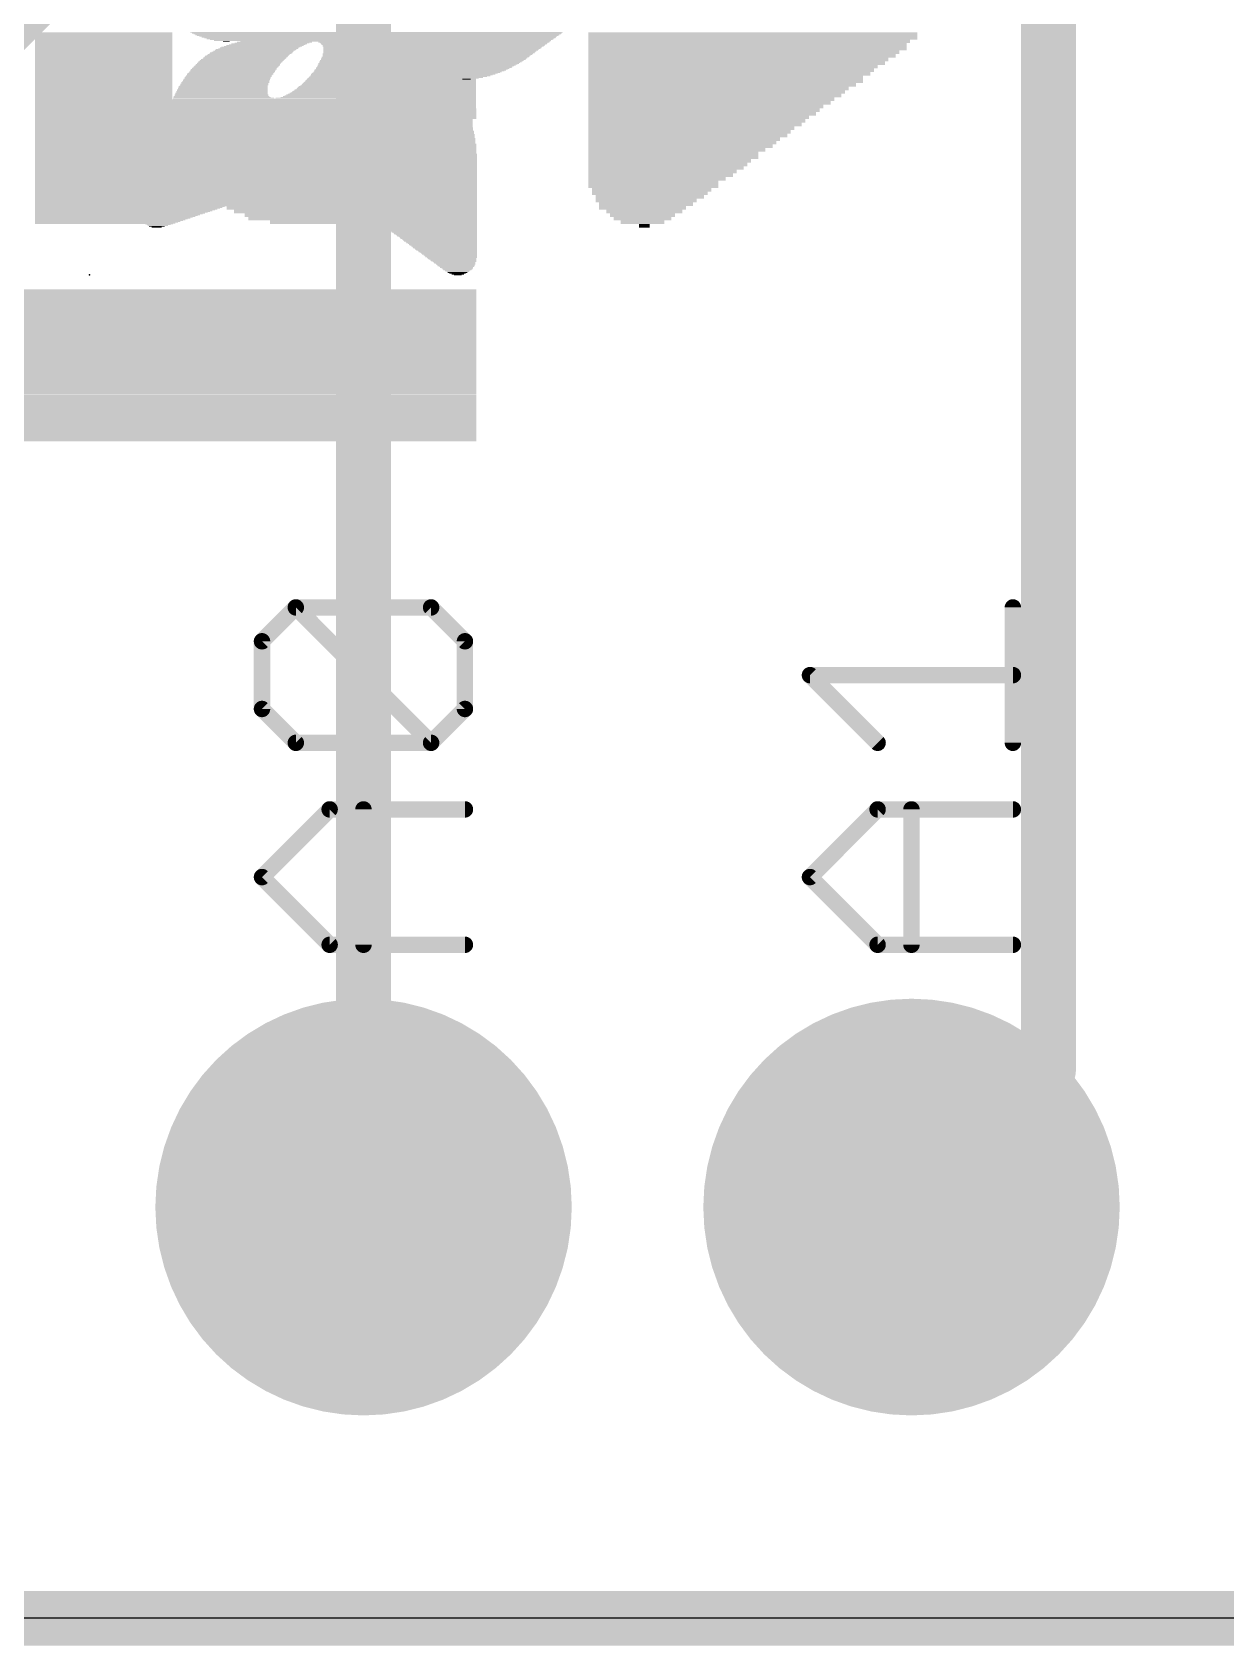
# Model space of a CAD drawing. Extents: x -0.1 to 28.1, y -0.3 to 17.1.
# Drawn here: x 16.24 to 21.78, y -0.25 to 7.22 of the extents above; entities that cross this region are included whole.
import ezdxf

# ---------------------------------------------------------------- set-up
doc = ezdxf.new("R2010")
doc.units = 0
for name, color, linetype in [('1', 12, 'CONTINUOUS'), ('16', 132, 'CONTINUOUS'), ('17', 110, 'CONTINUOUS'), ('20', 53, 'CONTINUOUS'), ('21', 40, 'CONTINUOUS'), ('22', 4, 'CONTINUOUS'), ('23', 53, 'CONTINUOUS'), ('29', 253, 'CONTINUOUS'), ('51', 253, 'CONTINUOUS')]:
    doc.layers.add(name, color=color, linetype=linetype)

# ---------------------------------------------------------------- blocks, each defined once
blk = doc.blocks.new('RECT')
blk.add_solid([(-0.5, -0.5), (0.5, -0.5), (-0.5, 0.5), (0.5, 0.5)])
blk = doc.blocks.new('ROUNDP')
at = {"const_width": 0.5}
blk.add_lwpolyline([(0, -0.25, 1), (0, 0.25, 1), (0, -0.25)], format="xyb", dxfattribs=at)

msp = doc.modelspace()

# ---------------------------------------------------------------- linework, layer by layer
at = {"layer": '1', "const_width": 0.254}
for points in [[(17.78, 1.778), (17.78, 8.128)], [(20.955, 8.128), (20.955, 2.413)], [(20.955, 2.413), (20.32, 1.778)]]:
    msp.add_lwpolyline(points, dxfattribs=at)
at = {"layer": '1', "const_width": 0.127}
for points in [[(20.8915, 2.413, 1), (21.0185, 2.413)], [(20.9999, 2.3681, 1), (20.9101, 2.4579)], [(20.2751, 1.8229, 1), (20.3649, 1.7331)], [(17.7165, 1.778, 1), (17.8435, 1.778)]]:
    msp.add_lwpolyline(points, format="xyb", dxfattribs=at)
at = {"layer": '16', "const_width": 0.254}
for points in [[(14.224, 5.334), (18.796, 9.906)], [(27.94, -0.127), (0, -0.127)]]:
    msp.add_lwpolyline(points, dxfattribs=at)
at = {"layer": '20'}
msp.add_line((25.4, -0.127), (2.54, -0.127), dxfattribs=at)
at = {"layer": '21', "const_width": 0.0762}
for points in [[(17.3093, 4.3989), (17.4661, 4.5556)], [(17.4661, 4.5556), (18.0931, 4.5556)], [(18.0931, 3.9286), (17.4661, 4.5556)], [(18.0931, 4.5556), (18.2499, 4.3989)], [(20.7899, 3.9286), (20.7899, 4.5556)], [(17.3093, 4.0853), (17.3093, 4.3989)], [(18.2499, 4.3989), (18.2499, 4.0853)], [(20.1628, 3.9286), (19.8493, 4.2421)], [(19.8493, 4.2421), (20.7899, 4.2421)], [(17.4661, 3.9286), (17.3093, 4.0853)], [(18.2499, 4.0853), (18.0931, 3.9286)], [(18.0931, 3.9286), (17.4661, 3.9286)], [(17.3093, 3.3066), (17.6228, 3.6201)], [(17.6228, 3.6201), (18.2499, 3.6201)], [(17.7796, 2.9931), (17.7796, 3.6201)], [(19.8493, 3.3066), (20.1628, 3.6201)], [(20.1628, 3.6201), (20.7899, 3.6201)], [(20.3196, 2.9931), (20.3196, 3.6201)], [(17.6228, 2.9931), (17.3093, 3.3066)], [(20.1628, 2.9931), (19.8493, 3.3066)], [(18.2499, 2.9931), (17.6228, 2.9931)], [(20.7899, 2.9931), (20.1628, 2.9931)]]:
    msp.add_lwpolyline(points, dxfattribs=at)
at = {"layer": '21', "const_width": 0.0381}
for points in [[(17.4661, 4.5747, 1), (17.4661, 4.5366)], [(17.4795, 4.5691, 1), (17.4526, 4.5422)], [(17.4795, 4.5422, 1), (17.4526, 4.5691)], [(18.1066, 4.5691, 1), (18.0797, 4.5422)], [(18.0931, 4.5366, 1), (18.0931, 4.5747)], [(20.8089, 4.5556, 1), (20.7708, 4.5556)], [(17.3283, 4.3989, 1), (17.2902, 4.3989)], [(17.2958, 4.4124, 1), (17.3228, 4.3854)], [(18.269, 4.3989, 1), (18.2309, 4.3989)], [(18.2364, 4.3854, 1), (18.2634, 4.4124)], [(19.8628, 4.2556, 1), (19.8358, 4.2286)], [(19.8493, 4.2612, 1), (19.8493, 4.2231)], [(20.7899, 4.2231, 1), (20.7899, 4.2612)], [(17.3228, 4.0988, 1), (17.2958, 4.0719)], [(18.2634, 4.0719, 1), (18.2364, 4.0988)], [(17.2902, 4.0853, 1), (17.3283, 4.0853)], [(18.2309, 4.0853, 1), (18.269, 4.0853)], [(17.4661, 3.9476, 1), (17.4661, 3.9095)], [(18.0931, 3.9095, 1), (18.0931, 3.9476)], [(17.4526, 3.9151, 1), (17.4795, 3.9421)], [(18.0797, 3.9421, 1), (18.1066, 3.9151)], [(18.0797, 3.9151, 1), (18.1066, 3.9421)], [(20.1494, 3.9151, 1), (20.1763, 3.9421)], [(20.7708, 3.9286, 1), (20.8089, 3.9286)], [(17.6228, 3.6392, 1), (17.6228, 3.6011)], [(17.6363, 3.6067, 1), (17.6094, 3.6336)], [(17.7987, 3.6201, 1), (17.7606, 3.6201)], [(18.2499, 3.6011, 1), (18.2499, 3.6392)], [(20.1628, 3.6392, 1), (20.1628, 3.6011)], [(20.1763, 3.6067, 1), (20.1494, 3.6336)], [(20.3387, 3.6201, 1), (20.3006, 3.6201)], [(20.7899, 3.6011, 1), (20.7899, 3.6392)], [(17.3228, 3.3201, 1), (17.2958, 3.2931)], [(17.2958, 3.3201, 1), (17.3228, 3.2931)], [(19.8628, 3.3201, 1), (19.8358, 3.2931)], [(19.8358, 3.3201, 1), (19.8628, 3.2931)], [(17.6228, 3.0121, 1), (17.6228, 2.974)], [(17.6094, 2.9796, 1), (17.6363, 3.0065)], [(17.7606, 2.9931, 1), (17.7987, 2.9931)], [(18.2499, 2.974, 1), (18.2499, 3.0121)], [(20.1628, 3.0121, 1), (20.1628, 2.974)], [(20.1494, 2.9796, 1), (20.1763, 3.0065)], [(20.3006, 2.9931, 1), (20.3387, 2.9931)], [(20.7899, 2.974, 1), (20.7899, 3.0121)]]:
    msp.add_lwpolyline(points, format="xyb", dxfattribs=at)
at = {"layer": '23'}
msp.add_point((16.51, 6.096), dxfattribs=at)

# ---------------------------------------------------------------- block references
at = {"layer": '17', "xscale": 1.778, "yscale": 1.778, "rotation": 270}
for p in [(17.78, 1.778), (17.78, 1.778), (20.32, 1.778), (20.32, 1.778)]:
    msp.add_blockref('ROUNDP', p, dxfattribs=at)
at = {"layer": '21'}
for p, xscale, yscale in [((17.8397, 7.22), 1.726, 0.0039), ((17.8416, 7.2161), 1.7145, 0.0038), ((17.8435, 7.2123), 1.703, 0.0038), ((17.8435, 7.2085), 1.6878, 0.0038), ((17.8454, 7.2047), 1.6764, 0.0038), ((17.8473, 7.2009), 1.6574, 0.0038), ((17.8512, 7.1971), 1.6421, 0.0038), ((17.855, 7.1933), 1.6269, 0.0038), ((17.8568, 7.1895), 1.6078, 0.0038), ((17.8626, 7.1857), 1.5887, 0.0038), ((17.8682, 7.1819), 1.5621, 0.0039), ((17.1443, 7.178), 0.0305, 0.0038), ((17.3673, 7.1742), 0.3467, 0.0038), ((17.9273, 7.178), 1.4364, 0.0038), ((18.1064, 7.1742), 1.0706, 0.0038), ((17.2301, 7.1018), 0.3848, 0.0038), ((17.2339, 7.1057), 0.3848, 0.0039), ((17.2377, 7.1095), 0.3848, 0.0038), ((17.2434, 7.1133), 0.381, 0.0038), ((17.2472, 7.1171), 0.381, 0.0038), ((17.2549, 7.1209), 0.381, 0.0038), ((17.2587, 7.1247), 0.381, 0.0038), ((17.2644, 7.1285), 0.3772, 0.0038), ((17.2701, 7.1323), 0.3734, 0.0038), ((17.2777, 7.1361), 0.3734, 0.0038), ((17.2815, 7.1399), 0.3734, 0.0038), ((17.2911, 7.1438), 0.3695, 0.0039), ((17.2967, 7.1476), 0.3657, 0.0038), ((17.3044, 7.1514), 0.3658, 0.0038), ((17.3139, 7.1552), 0.362, 0.0038), ((17.3235, 7.159), 0.3581, 0.0038), ((17.333, 7.1628), 0.3543, 0.0038), ((17.3424, 7.1666), 0.3505, 0.0038), ((17.3559, 7.1704), 0.3467, 0.0038), ((18.1064, 7.1704), 1.0554, 0.0038), ((18.1064, 7.1666), 1.0478, 0.0038), ((18.1044, 7.1628), 1.0363, 0.0038), ((17.6454, 7.1057), 0.1181, 0.0039), ((17.6454, 7.1018), 0.1181, 0.0038), ((18.1044, 7.159), 1.0287, 0.0038), ((18.1026, 7.1552), 1.0249, 0.0038), ((17.6472, 7.1095), 0.1143, 0.0038), ((17.6492, 7.1209), 0.1181, 0.0038), ((17.6492, 7.1171), 0.1181, 0.0038), ((17.6492, 7.1133), 0.1181, 0.0038), ((18.1007, 7.1514), 1.0135, 0.0038), ((18.0988, 7.1476), 1.0097, 0.0038), ((17.6606, 7.1438), 0.1334, 0.0039), ((17.6568, 7.1399), 0.1258, 0.0038), ((17.6549, 7.1361), 0.122, 0.0038), ((17.653, 7.1323), 0.1182, 0.0038), ((17.653, 7.1285), 0.1182, 0.0038), ((17.6511, 7.1247), 0.1143, 0.0038), ((18.1788, 7.1438), 0.842, 0.0039), ((18.1788, 7.1399), 0.8268, 0.0038), ((18.1807, 7.1361), 0.8154, 0.0038), ((18.1788, 7.1323), 0.8039, 0.0038), ((18.1806, 7.1285), 0.7925, 0.0038), ((18.1807, 7.1247), 0.7848, 0.0038), ((18.1788, 7.1209), 0.7734, 0.0038), ((18.1788, 7.1171), 0.7658, 0.0038), ((18.1769, 7.1133), 0.7544, 0.0038), ((18.1769, 7.1095), 0.7468, 0.0038), ((18.1769, 7.1057), 0.7391, 0.0039), ((18.175, 7.1018), 0.7277, 0.0038), ((17.1615, 7.0256), 0.4, 0.0038), ((17.1634, 7.0295), 0.3962, 0.0039), ((17.1672, 7.0333), 0.3962, 0.0038), ((17.1711, 7.0371), 0.3963, 0.0038), ((17.1748, 7.0447), 0.3963, 0.0038), ((17.173, 7.0409), 0.3925, 0.0038), ((17.1787, 7.0485), 0.3963, 0.0038), ((17.1806, 7.0523), 0.3925, 0.0038), ((17.1844, 7.0561), 0.3924, 0.0038), ((17.1882, 7.0599), 0.3924, 0.0038), ((17.192, 7.0637), 0.3924, 0.0038), ((17.1958, 7.0676), 0.3924, 0.0039), ((17.1977, 7.0714), 0.3886, 0.0038), ((17.2015, 7.0752), 0.3886, 0.0038), ((17.2053, 7.079), 0.3886, 0.0038), ((17.2091, 7.0828), 0.3886, 0.0038), ((17.2129, 7.0866), 0.3887, 0.0038), ((17.2168, 7.0904), 0.3887, 0.0038), ((17.2206, 7.0942), 0.3886, 0.0038), ((17.2263, 7.098), 0.3848, 0.0038), ((17.6264, 7.0256), 0.1791, 0.0038), ((17.6283, 7.0295), 0.1753, 0.0039), ((17.6283, 7.0333), 0.1677, 0.0038), ((17.6302, 7.0371), 0.1639, 0.0038), ((17.632, 7.0447), 0.1601, 0.0038), ((17.632, 7.0409), 0.1601, 0.0038), ((17.632, 7.0485), 0.1524, 0.0038), ((17.634, 7.0561), 0.1485, 0.0038), ((17.634, 7.0523), 0.1485, 0.0038), ((17.6359, 7.0599), 0.1447, 0.0038), ((17.6378, 7.0676), 0.1409, 0.0039), ((17.6378, 7.0637), 0.1409, 0.0038), ((17.6378, 7.0752), 0.1333, 0.0038), ((17.6378, 7.0714), 0.1333, 0.0038), ((17.6396, 7.0828), 0.1295, 0.0038), ((17.6396, 7.079), 0.1295, 0.0038), ((17.6416, 7.0904), 0.1257, 0.0038), ((17.6416, 7.0866), 0.1257, 0.0038), ((17.6435, 7.098), 0.1219, 0.0038), ((17.6435, 7.0942), 0.1219, 0.0038), ((18.175, 7.098), 0.7201, 0.0038), ((18.175, 7.0942), 0.7125, 0.0038), ((18.173, 7.0904), 0.7011, 0.0038), ((18.1731, 7.0866), 0.6934, 0.0038), ((18.1693, 7.0828), 0.6858, 0.0038), ((18.1674, 7.079), 0.6743, 0.0038), ((18.1674, 7.0752), 0.6667, 0.0038), ((18.1654, 7.0714), 0.6553, 0.0038), ((18.1617, 7.0676), 0.6477, 0.0039), ((18.1598, 7.0637), 0.6363, 0.0038), ((18.1578, 7.0599), 0.6248, 0.0038), ((18.1559, 7.0561), 0.621, 0.0038), ((18.1521, 7.0523), 0.6058, 0.0038), ((18.1483, 7.0485), 0.5982, 0.0038), ((18.1464, 7.0447), 0.5868, 0.0038), ((17.9711, 7.0409), 0.2286, 0.0038), ((17.9749, 7.0371), 0.2363, 0.0038), ((17.9788, 7.0333), 0.2363, 0.0038), ((17.9825, 7.0295), 0.2439, 0.0039), ((17.9864, 7.0256), 0.2438, 0.0038), ((18.2607, 7.0409), 0.3429, 0.0038), ((18.2607, 7.0371), 0.32, 0.0038), ((18.2626, 7.0333), 0.301, 0.0038), ((18.2607, 7.0295), 0.282, 0.0039), ((18.2607, 7.0256), 0.259, 0.0038), ((17.1254, 6.9533), 0.4191, 0.0039), ((17.1254, 6.9494), 0.4191, 0.0038), ((17.1273, 6.9609), 0.4153, 0.0038), ((17.1273, 6.9571), 0.4153, 0.0038), ((17.1291, 6.9685), 0.4115, 0.0038), ((17.1291, 6.9647), 0.4115, 0.0038), ((17.1311, 6.9723), 0.4077, 0.0038), ((17.1349, 6.9799), 0.4077, 0.0038), ((17.1349, 6.9761), 0.4077, 0.0038), ((17.1367, 6.9837), 0.4039, 0.0038), ((17.1387, 6.9875), 0.4077, 0.0038), ((17.1406, 6.9914), 0.4039, 0.0039), ((17.1443, 6.999), 0.4039, 0.0038), ((17.1425, 6.9952), 0.4001, 0.0038), ((17.1463, 7.0028), 0.4001, 0.0038), ((17.1501, 7.0104), 0.4, 0.0038), ((17.1501, 7.0066), 0.4, 0.0038), ((17.1539, 7.0142), 0.4, 0.0038), ((17.1558, 7.018), 0.3962, 0.0038), ((17.1596, 7.0218), 0.3962, 0.0038), ((17.6035, 6.9494), 0.2934, 0.0038), ((17.6035, 6.9533), 0.2857, 0.0039), ((17.6054, 6.9571), 0.2743, 0.0038), ((17.6073, 6.9609), 0.2705, 0.0038), ((17.6073, 6.9647), 0.2629, 0.0038), ((17.6091, 6.9685), 0.2591, 0.0038), ((17.6111, 6.9723), 0.2476, 0.0038), ((17.613, 6.9761), 0.2438, 0.0038), ((17.6149, 6.9799), 0.24, 0.0038), ((17.6149, 6.9837), 0.2324, 0.0038), ((17.6168, 6.9875), 0.2286, 0.0038), ((17.6168, 6.9914), 0.221, 0.0039), ((17.6187, 6.9952), 0.2172, 0.0038), ((17.6187, 6.999), 0.2096, 0.0038), ((17.6206, 7.0028), 0.2058, 0.0038), ((17.6226, 7.0066), 0.2019, 0.0038), ((17.6226, 7.0104), 0.1943, 0.0038), ((17.6244, 7.0142), 0.1905, 0.0038), ((17.6264, 7.018), 0.1867, 0.0038), ((17.6264, 7.0218), 0.1791, 0.0038), ((17.9902, 7.0218), 0.2514, 0.0038), ((17.994, 7.018), 0.2514, 0.0038), ((17.9978, 7.0142), 0.259, 0.0038), ((18.0036, 7.0066), 0.2629, 0.0038), ((18.0017, 7.0104), 0.2591, 0.0038), ((18.0093, 7.0028), 0.2667, 0.0038), ((18.0112, 6.999), 0.2705, 0.0038), ((18.0188, 6.9914), 0.2781, 0.0039), ((18.0206, 6.9875), 0.2819, 0.0038), ((18.015, 6.9952), 0.2705, 0.0038), ((18.0245, 6.9837), 0.2819, 0.0038), ((18.0264, 6.9799), 0.2858, 0.0038), ((18.0302, 6.9761), 0.2858, 0.0038), ((18.0321, 6.9723), 0.2896, 0.0038), ((18.034, 6.9685), 0.2934, 0.0038), ((18.0378, 6.9647), 0.2934, 0.0038), ((18.0397, 6.9609), 0.2972, 0.0038), ((18.0416, 6.9571), 0.301, 0.0038), ((18.0454, 6.9533), 0.301, 0.0039), ((18.0473, 6.9494), 0.3048, 0.0038), ((18.2607, 7.0218), 0.2362, 0.0038), ((18.2607, 7.018), 0.2134, 0.0038), ((18.2607, 7.0142), 0.1828, 0.0038), ((18.2588, 7.0104), 0.1486, 0.0038), ((18.2587, 7.0066), 0.1105, 0.0038), ((18.2569, 7.0028), 0.0381, 0.0038), ((17.3406, 6.8771), 0.9182, 0.0039), ((17.3368, 6.8885), 0.903, 0.0038), ((17.3387, 6.8847), 0.9068, 0.0038), ((17.3406, 6.8809), 0.9106, 0.0038), ((17.3368, 6.8961), 0.8953, 0.0038), ((17.3368, 6.8923), 0.8953, 0.0038), ((17.333, 6.9075), 0.8801, 0.0038), ((17.3348, 6.9037), 0.8839, 0.0038), ((17.3368, 6.8999), 0.8877, 0.0038), ((17.131, 6.9152), 0.4686, 0.0039), ((17.3348, 6.9113), 0.8763, 0.0038), ((17.1215, 6.9228), 0.442, 0.0038), ((17.1253, 6.919), 0.4496, 0.0038), ((17.1215, 6.9304), 0.4344, 0.0038), ((17.1215, 6.9266), 0.4344, 0.0038), ((17.1215, 6.938), 0.4268, 0.0038), ((17.1215, 6.9342), 0.4268, 0.0038), ((17.1235, 6.9456), 0.4229, 0.0038), ((17.1235, 6.9418), 0.4229, 0.0038), ((17.5711, 6.9152), 0.3962, 0.0039), ((17.5806, 6.919), 0.3696, 0.0038), ((17.5863, 6.9228), 0.3581, 0.0038), ((17.5883, 6.9266), 0.3467, 0.0038), ((17.5902, 6.9304), 0.3353, 0.0038), ((17.5939, 6.9342), 0.3277, 0.0038), ((17.5959, 6.938), 0.3163, 0.0038), ((17.5997, 6.9418), 0.3086, 0.0038), ((17.5997, 6.9456), 0.301, 0.0038), ((18.0492, 6.9456), 0.3086, 0.0038), ((18.0511, 6.9418), 0.3125, 0.0038), ((18.055, 6.938), 0.3125, 0.0038), ((18.055, 6.9342), 0.3125, 0.0038), ((18.0569, 6.9304), 0.3163, 0.0038), ((18.0587, 6.9266), 0.3201, 0.0038), ((18.0607, 6.9228), 0.3239, 0.0038), ((18.0607, 6.919), 0.3239, 0.0038), ((18.0645, 6.9152), 0.3238, 0.0039), ((18.0664, 6.9113), 0.3276, 0.0038), ((18.0664, 6.9075), 0.3276, 0.0038), ((18.0683, 6.9037), 0.3314, 0.0038), ((18.0702, 6.8999), 0.3352, 0.0038), ((18.0702, 6.8961), 0.3352, 0.0038), ((18.0721, 6.8923), 0.339, 0.0038), ((18.0721, 6.8885), 0.339, 0.0038), ((18.074, 6.8847), 0.3429, 0.0038), ((18.074, 6.8809), 0.3429, 0.0038), ((18.076, 6.8771), 0.3467, 0.0039), ((17.5692, 6.8047), 1.4211, 0.0038), ((17.5692, 6.8009), 1.4211, 0.0039), ((17.5673, 6.8085), 1.4173, 0.0038), ((17.5673, 6.8199), 1.4097, 0.0038), ((17.5692, 6.8161), 1.4135, 0.0038), ((17.5692, 6.8123), 1.4135, 0.0038), ((17.5692, 6.8275), 1.4059, 0.0038), ((17.5692, 6.8237), 1.4059, 0.0038), ((17.5673, 6.8313), 1.4021, 0.0038), ((17.3558, 6.8428), 0.9716, 0.0038), ((17.3615, 6.839), 0.983, 0.0039), ((17.5692, 6.8351), 1.3983, 0.0038), ((17.3501, 6.8542), 0.9525, 0.0038), ((17.3559, 6.8466), 0.9639, 0.0038), ((17.3521, 6.8504), 0.9563, 0.0038), ((17.3444, 6.8656), 0.9334, 0.0038), ((17.3463, 6.8618), 0.9372, 0.0038), ((17.3482, 6.858), 0.941, 0.0038), ((17.3425, 6.8732), 0.922, 0.0038), ((17.3444, 6.8694), 0.9258, 0.0038), ((18.0721, 6.839), 0.3848, 0.0039), ((18.0759, 6.8428), 0.3772, 0.0038), ((18.0778, 6.8466), 0.3734, 0.0038), ((18.0778, 6.8542), 0.3658, 0.0038), ((18.0778, 6.8504), 0.3658, 0.0038), ((18.0759, 6.8656), 0.3544, 0.0038), ((18.0778, 6.8618), 0.3582, 0.0038), ((18.0778, 6.858), 0.3582, 0.0038), ((18.076, 6.8732), 0.3467, 0.0038), ((18.0779, 6.8694), 0.3505, 0.0038), ((17.2053, 6.7247), 0.7468, 0.0039), ((17.2092, 6.7361), 0.7467, 0.0038), ((17.2073, 6.7323), 0.7429, 0.0038), ((17.2073, 6.7285), 0.7429, 0.0038), ((17.2129, 6.7513), 0.7467, 0.0038), ((17.2111, 6.7475), 0.7429, 0.0038), ((17.2111, 6.7437), 0.7429, 0.0038), ((17.2111, 6.7399), 0.7429, 0.0038), ((17.2168, 6.7628), 0.7467, 0.0039), ((17.2149, 6.7589), 0.7429, 0.0038), ((17.2149, 6.7551), 0.7429, 0.0038), ((17.2205, 6.7742), 0.7467, 0.0038), ((17.2187, 6.7704), 0.7429, 0.0038), ((17.2187, 6.7666), 0.7429, 0.0038), ((17.2225, 6.7856), 0.7429, 0.0038), ((17.2225, 6.7818), 0.7429, 0.0038), ((17.2225, 6.778), 0.7429, 0.0038), ((17.5673, 6.797), 1.4249, 0.0038), ((17.5692, 6.7932), 1.4288, 0.0038), ((17.5692, 6.7894), 1.4288, 0.0038), ((17.9407, 6.7856), 0.6858, 0.0038), ((17.9407, 6.7818), 0.6858, 0.0038), ((17.9426, 6.778), 0.6896, 0.0038), ((17.9426, 6.7742), 0.6896, 0.0038), ((17.9426, 6.7704), 0.6896, 0.0038), ((17.9426, 6.7666), 0.6896, 0.0038), ((17.9445, 6.7628), 0.6934, 0.0039), ((17.9445, 6.7589), 0.6934, 0.0038), ((17.9445, 6.7551), 0.6934, 0.0038), ((17.9445, 6.7513), 0.6934, 0.0038), ((17.9464, 6.7475), 0.6972, 0.0038), ((17.9464, 6.7437), 0.6972, 0.0038), ((17.9464, 6.7399), 0.6972, 0.0038), ((17.9464, 6.7361), 0.6972, 0.0038), ((17.9464, 6.7323), 0.6972, 0.0038), ((17.9483, 6.7285), 0.701, 0.0038), ((17.9483, 6.7247), 0.701, 0.0039), ((17.1768, 6.6561), 0.7353, 0.0038), ((17.1768, 6.6523), 0.7353, 0.0038), ((17.1824, 6.6675), 0.7391, 0.0038), ((17.1824, 6.6637), 0.7391, 0.0038), ((17.1806, 6.6599), 0.7353, 0.0038), ((17.1882, 6.6789), 0.743, 0.0038), ((17.1863, 6.6751), 0.7391, 0.0038), ((17.1863, 6.6713), 0.7391, 0.0038), ((17.192, 6.6904), 0.743, 0.0038), ((17.192, 6.6866), 0.743, 0.0039), ((17.1901, 6.6827), 0.7392, 0.0038), ((17.1958, 6.7018), 0.743, 0.0038), ((17.1958, 6.698), 0.743, 0.0038), ((17.1958, 6.6942), 0.743, 0.0038), ((17.2015, 6.7132), 0.7468, 0.0038), ((17.1996, 6.7094), 0.743, 0.0038), ((17.1996, 6.7056), 0.743, 0.0038), ((17.2034, 6.7208), 0.743, 0.0038), ((17.2034, 6.717), 0.743, 0.0038), ((17.9483, 6.7208), 0.701, 0.0038), ((17.9483, 6.717), 0.701, 0.0038), ((17.9483, 6.7132), 0.701, 0.0038), ((17.9483, 6.7094), 0.701, 0.0038), ((17.9483, 6.7056), 0.701, 0.0038), ((17.9502, 6.7018), 0.7048, 0.0038), ((17.9502, 6.698), 0.7048, 0.0038), ((17.9502, 6.6942), 0.7048, 0.0038), ((17.9502, 6.6904), 0.7048, 0.0038), ((17.9502, 6.6866), 0.7048, 0.0039), ((17.9502, 6.6827), 0.7048, 0.0038), ((17.9502, 6.6789), 0.7048, 0.0038), ((17.9521, 6.6751), 0.701, 0.0038), ((17.9521, 6.6713), 0.701, 0.0038), ((17.9521, 6.6675), 0.701, 0.0038), ((17.9521, 6.6637), 0.701, 0.0038), ((17.9521, 6.6599), 0.701, 0.0038), ((17.954, 6.6561), 0.7048, 0.0038), ((17.9559, 6.6523), 0.701, 0.0038), ((17.131, 6.5761), 0.6972, 0.0038), ((17.1387, 6.5875), 0.7049, 0.0038), ((17.1367, 6.5837), 0.7011, 0.0038), ((17.1349, 6.5799), 0.6973, 0.0038), ((17.1443, 6.5951), 0.7087, 0.0038), ((17.1425, 6.5913), 0.7049, 0.0038), ((17.1463, 6.5989), 0.7125, 0.0038), ((17.1539, 6.6104), 0.7201, 0.0039), ((17.1519, 6.6065), 0.7163, 0.0038), ((17.1501, 6.6027), 0.7125, 0.0038), ((17.1596, 6.6218), 0.7239, 0.0038), ((17.1596, 6.618), 0.7239, 0.0038), ((17.1577, 6.6142), 0.72, 0.0038), ((17.1672, 6.6332), 0.7315, 0.0038), ((17.1635, 6.6256), 0.7239, 0.0038), ((17.1654, 6.6294), 0.7277, 0.0038), ((17.173, 6.6446), 0.7353, 0.0038), ((17.1711, 6.6408), 0.7315, 0.0038), ((17.1692, 6.637), 0.7277, 0.0038), ((17.1748, 6.6485), 0.7315, 0.0039), ((17.9559, 6.6485), 0.701, 0.0039), ((17.9559, 6.6446), 0.701, 0.0038), ((17.9559, 6.6408), 0.701, 0.0038), ((17.9578, 6.637), 0.6972, 0.0038), ((17.9578, 6.6332), 0.6972, 0.0038), ((17.9578, 6.6294), 0.6972, 0.0038), ((17.9597, 6.6256), 0.6934, 0.0038), ((17.9597, 6.6218), 0.6934, 0.0038), ((17.9597, 6.618), 0.6934, 0.0038), ((17.9597, 6.6142), 0.6934, 0.0038), ((17.9616, 6.6104), 0.6896, 0.0039), ((17.9616, 6.6065), 0.6896, 0.0038), ((17.9635, 6.6027), 0.6858, 0.0038), ((17.9635, 6.5989), 0.6858, 0.0038), ((17.9635, 6.5951), 0.6858, 0.0038), ((17.9654, 6.5913), 0.682, 0.0038), ((17.9654, 6.5875), 0.682, 0.0038), ((17.9673, 6.5837), 0.6782, 0.0038), ((17.9673, 6.5799), 0.6782, 0.0038), ((17.9673, 6.5761), 0.6782, 0.0038), ((17.0739, 6.5075), 0.6286, 0.0038), ((17.0701, 6.5037), 0.621, 0.0038), ((17.0854, 6.5189), 0.6439, 0.0038), ((17.0815, 6.5151), 0.6362, 0.0038), ((17.0796, 6.5113), 0.6324, 0.0038), ((17.091, 6.5227), 0.6477, 0.0038), ((17.0968, 6.5303), 0.6591, 0.0038), ((17.093, 6.5265), 0.6515, 0.0038), ((17.1062, 6.5418), 0.6705, 0.0038), ((17.1025, 6.538), 0.6629, 0.0038), ((17.1006, 6.5342), 0.6591, 0.0039), ((17.1158, 6.5532), 0.682, 0.0038), ((17.112, 6.5494), 0.6744, 0.0038), ((17.1101, 6.5456), 0.6706, 0.0038), ((17.1234, 6.5646), 0.6896, 0.0038), ((17.1215, 6.5608), 0.6858, 0.0038), ((17.1196, 6.557), 0.682, 0.0038), ((17.1291, 6.5723), 0.6934, 0.0039), ((17.1272, 6.5684), 0.6896, 0.0038), ((17.9692, 6.5723), 0.6744, 0.0039), ((17.9692, 6.5684), 0.6744, 0.0038), ((17.9712, 6.5646), 0.6705, 0.0038), ((17.9712, 6.5608), 0.6705, 0.0038), ((17.9731, 6.557), 0.6667, 0.0038), ((17.9731, 6.5532), 0.6667, 0.0038), ((17.9749, 6.5494), 0.6629, 0.0038), ((17.9749, 6.5456), 0.6629, 0.0038), ((17.9769, 6.5418), 0.6591, 0.0038), ((17.9788, 6.538), 0.6553, 0.0038), ((17.9788, 6.5342), 0.6553, 0.0039), ((17.9807, 6.5303), 0.6515, 0.0038), ((17.9807, 6.5265), 0.6515, 0.0038), ((17.9825, 6.5227), 0.6477, 0.0038), ((17.9845, 6.5189), 0.6439, 0.0038), ((17.9845, 6.5151), 0.6439, 0.0038), ((17.9864, 6.5113), 0.6401, 0.0038), ((17.9883, 6.5075), 0.6363, 0.0038), ((17.9902, 6.5037), 0.6324, 0.0038), ((16.9729, 6.4351), 0.4724, 0.0038), ((16.9672, 6.4313), 0.461, 0.0038), ((16.9596, 6.4275), 0.4458, 0.0038), ((16.9919, 6.4465), 0.5029, 0.0038), ((16.9863, 6.4427), 0.4915, 0.0038), ((16.9806, 6.4389), 0.4801, 0.0038), ((17.011, 6.458), 0.5334, 0.0039), ((17.0053, 6.4541), 0.522, 0.0038), ((16.9996, 6.4503), 0.5106, 0.0038), ((17.0339, 6.4732), 0.5715, 0.0038), ((17.0282, 6.4694), 0.5601, 0.0038), ((17.0244, 6.4656), 0.5525, 0.0038), ((17.0186, 6.4618), 0.541, 0.0038), ((17.0491, 6.4846), 0.5944, 0.0038), ((17.0434, 6.4808), 0.583, 0.0038), ((17.0396, 6.477), 0.5753, 0.0038), ((17.0625, 6.4961), 0.6135, 0.0039), ((17.0586, 6.4922), 0.6058, 0.0038), ((17.0548, 6.4884), 0.5982, 0.0038), ((17.0663, 6.4999), 0.6134, 0.0038), ((17.9902, 6.4999), 0.6324, 0.0038), ((17.9921, 6.4961), 0.6286, 0.0039), ((17.994, 6.4922), 0.6248, 0.0038), ((17.9959, 6.4884), 0.621, 0.0038), ((17.9959, 6.4846), 0.621, 0.0038), ((17.9978, 6.4808), 0.6172, 0.0038), ((17.9997, 6.477), 0.6134, 0.0038), ((18.0016, 6.4732), 0.6096, 0.0038), ((18.0035, 6.4694), 0.6058, 0.0038), ((18.0035, 6.4656), 0.6058, 0.0038), ((18.0054, 6.4618), 0.602, 0.0038), ((18.0073, 6.458), 0.5982, 0.0039), ((18.0093, 6.4541), 0.5943, 0.0038), ((18.0112, 6.4503), 0.5905, 0.0038), ((18.013, 6.4465), 0.5867, 0.0038), ((18.015, 6.4427), 0.5829, 0.0038), ((18.0169, 6.4389), 0.5791, 0.0038), ((18.0188, 6.4351), 0.5753, 0.0038), ((18.0206, 6.4313), 0.5715, 0.0038), ((18.0226, 6.4275), 0.5677, 0.0038), ((16.9406, 6.416), 0.4153, 0.0038), ((16.9348, 6.4122), 0.4038, 0.0038), ((16.9291, 6.4084), 0.3924, 0.0038), ((16.9234, 6.4046), 0.381, 0.0038), ((16.9177, 6.4008), 0.3696, 0.0038), ((16.912, 6.397), 0.3581, 0.0038), ((16.9005, 6.3894), 0.3353, 0.0038), ((16.8948, 6.3856), 0.3238, 0.0038), ((16.9063, 6.3932), 0.3467, 0.0038), ((16.9538, 6.4237), 0.4343, 0.0038), ((16.891, 6.3818), 0.3086, 0.0039), ((16.8853, 6.3779), 0.2972, 0.0038), ((16.9482, 6.4199), 0.4229, 0.0039), ((16.8796, 6.3741), 0.2857, 0.0038), ((16.8739, 6.3703), 0.2743, 0.0038), ((16.87, 6.3665), 0.2591, 0.0038), ((16.8644, 6.3627), 0.2477, 0.0038), ((16.8605, 6.3589), 0.2324, 0.0038), ((16.8567, 6.3551), 0.2172, 0.0038), ((16.851, 6.3513), 0.2058, 0.0038), ((18.0245, 6.4237), 0.5639, 0.0038), ((18.0264, 6.4199), 0.5601, 0.0039), ((18.0283, 6.416), 0.5562, 0.0038), ((18.0302, 6.4122), 0.5524, 0.0038), ((18.0321, 6.4084), 0.5486, 0.0038), ((18.034, 6.4046), 0.5448, 0.0038), ((18.0378, 6.4008), 0.5372, 0.0038), ((18.0397, 6.397), 0.5334, 0.0038), ((18.0416, 6.3932), 0.5296, 0.0038), ((18.0435, 6.3894), 0.5258, 0.0038), ((18.0474, 6.3856), 0.5181, 0.0038), ((18.0493, 6.3818), 0.5143, 0.0039), ((18.0511, 6.3779), 0.5105, 0.0038), ((18.055, 6.3741), 0.5029, 0.0038), ((18.0569, 6.3703), 0.4991, 0.0038), ((18.0587, 6.3665), 0.4953, 0.0038), ((18.0626, 6.3627), 0.4877, 0.0038), ((18.0645, 6.3589), 0.4839, 0.0038), ((18.0683, 6.3551), 0.4762, 0.0038), ((18.0702, 6.3513), 0.4724, 0.0038), ((16.8471, 6.3475), 0.1905, 0.0038), ((16.8434, 6.3437), 0.1753, 0.0039), ((16.8396, 6.3398), 0.16, 0.0038), ((16.8358, 6.336), 0.1447, 0.0038), ((16.8319, 6.3322), 0.1295, 0.0038), ((16.83, 6.3284), 0.1105, 0.0038), ((16.8263, 6.3246), 0.0953, 0.0038), ((16.8224, 6.3208), 0.0724, 0.0038), ((16.8206, 6.317), 0.0457, 0.0038), ((18.0721, 6.3475), 0.4686, 0.0038), ((18.0759, 6.3437), 0.461, 0.0039), ((18.0778, 6.3398), 0.4572, 0.0038), ((18.0797, 6.336), 0.4534, 0.0038), ((18.0835, 6.3322), 0.4458, 0.0038), ((18.0855, 6.3284), 0.4419, 0.0038), ((18.0874, 6.3246), 0.4381, 0.0038), ((18.0912, 6.3208), 0.4305, 0.0038), ((18.0931, 6.317), 0.4267, 0.0038), ((18.0968, 6.3132), 0.4191, 0.0038), ((18.0988, 6.3094), 0.4153, 0.0038), ((18.1007, 6.3056), 0.4115, 0.0039), ((18.1045, 6.3017), 0.4038, 0.0038), ((18.1064, 6.2979), 0.4, 0.0038), ((18.1083, 6.2941), 0.3962, 0.0038), ((18.1121, 6.2903), 0.3886, 0.0038), ((18.114, 6.2865), 0.3848, 0.0038), ((18.1178, 6.2827), 0.3772, 0.0038), ((18.1197, 6.2789), 0.3734, 0.0038), ((18.1216, 6.2751), 0.3696, 0.0038), ((18.1255, 6.2713), 0.3619, 0.0038), ((18.1273, 6.2675), 0.3581, 0.0039), ((18.1293, 6.2636), 0.3543, 0.0038), ((18.1331, 6.2598), 0.3467, 0.0038), ((18.1349, 6.256), 0.3429, 0.0038), ((18.1369, 6.2522), 0.3391, 0.0038), ((18.1407, 6.2484), 0.3315, 0.0038), ((18.1426, 6.2446), 0.3276, 0.0038), ((18.1464, 6.2408), 0.32, 0.0038), ((18.1483, 6.237), 0.3162, 0.0038), ((18.1502, 6.2332), 0.3124, 0.0038), ((18.154, 6.2294), 0.3048, 0.0039), ((18.1559, 6.2255), 0.301, 0.0038), ((18.1578, 6.2217), 0.2972, 0.0038), ((18.1617, 6.2179), 0.2895, 0.0038), ((18.1636, 6.2141), 0.2857, 0.0038), ((18.1654, 6.2103), 0.2819, 0.0038), ((18.1693, 6.2065), 0.2743, 0.0038), ((18.1712, 6.2027), 0.2705, 0.0038), ((18.175, 6.1989), 0.2629, 0.0038), ((18.1769, 6.1951), 0.2591, 0.0038), ((18.1788, 6.1913), 0.2553, 0.0039), ((18.1826, 6.1874), 0.2476, 0.0038), ((18.1845, 6.1836), 0.2438, 0.0038), ((18.1864, 6.1798), 0.24, 0.0038), ((18.1902, 6.176), 0.2324, 0.0038), ((18.1902, 6.1722), 0.2248, 0.0038), ((18.1921, 6.1684), 0.221, 0.0038), ((18.1959, 6.1646), 0.2134, 0.0038), ((18.1979, 6.1608), 0.2095, 0.0038), ((18.2017, 6.157), 0.2019, 0.0038), ((18.2017, 6.1532), 0.1943, 0.0039), ((18.2035, 6.1493), 0.1905, 0.0038), ((18.2074, 6.1455), 0.1829, 0.0038), ((18.2074, 6.1417), 0.1753, 0.0038), ((18.2093, 6.1379), 0.1715, 0.0038), ((18.2112, 6.1341), 0.16, 0.0038), ((18.2112, 6.1303), 0.1524, 0.0038), ((18.215, 6.1265), 0.1448, 0.0038), ((18.215, 6.1227), 0.1372, 0.0038), ((18.215, 6.1189), 0.1295, 0.0038), ((18.215, 6.1151), 0.1143, 0.0039), ((18.2169, 6.1112), 0.1029, 0.0038), ((18.215, 6.1074), 0.0914, 0.0038), ((18.215, 6.1036), 0.0762, 0.0038), ((18.2169, 6.0998), 0.0572, 0.0038), ((18.2169, 6.096), 0.0343, 0.0038)]:
    msp.add_blockref('RECT', p, dxfattribs=dict(at, xscale=xscale, yscale=yscale))
at = {"layer": '22', "rotation": 180}
for p, xscale, yscale in [((16.5753, 7.2116), 0.637, 0.0168), ((16.5753, 7.1948), 0.637, 0.0168), ((16.5753, 7.1781), 0.637, 0.0167), ((17.9667, 7.2116), 0.637, 0.0168), ((17.975, 7.1948), 0.6203, 0.0168), ((17.975, 7.1781), 0.6203, 0.0167), ((19.5845, 7.2116), 1.5255, 0.0168), ((19.5845, 7.1948), 1.5255, 0.0168), ((19.5677, 7.1781), 1.4919, 0.0167), ((16.5753, 7.1613), 0.637, 0.0168), ((16.5753, 7.1445), 0.637, 0.0168), ((16.5753, 7.1278), 0.637, 0.0167), ((16.5753, 7.111), 0.637, 0.0168), ((16.5753, 7.0942), 0.637, 0.0168), ((17.9835, 7.1613), 0.6035, 0.0168), ((17.9835, 7.1445), 0.6035, 0.0168), ((17.9835, 7.1278), 0.6035, 0.0167), ((17.9835, 7.111), 0.6035, 0.0168), ((17.9835, 7.0942), 0.6035, 0.0168), ((19.5593, 7.1613), 1.4752, 0.0168), ((19.5593, 7.1445), 1.4752, 0.0168), ((19.5342, 7.111), 1.4249, 0.0168), ((19.5174, 7.0942), 1.3914, 0.0168), ((19.5426, 7.1278), 1.4417, 0.0167), ((16.5753, 7.0775), 0.637, 0.0167), ((16.5753, 7.0607), 0.637, 0.0168), ((16.5753, 7.0439), 0.637, 0.0168), ((16.5753, 7.0272), 0.637, 0.0167), ((17.9918, 7.0775), 0.6203, 0.0167), ((17.9918, 7.0607), 0.6203, 0.0168), ((17.9918, 7.0439), 0.6203, 0.0168), ((17.9918, 7.0272), 0.6203, 0.0167), ((19.509, 7.0775), 1.3746, 0.0167), ((19.4839, 7.0439), 1.3243, 0.0168), ((19.4923, 7.0607), 1.3411, 0.0168), ((19.4755, 7.0272), 1.3075, 0.0167), ((16.5753, 7.0104), 0.637, 0.0168), ((16.5753, 6.9937), 0.637, 0.0167), ((16.5753, 6.9769), 0.637, 0.0168), ((16.5753, 6.9601), 0.637, 0.0168), ((16.5753, 6.9434), 0.637, 0.0167), ((17.9918, 7.0104), 0.6203, 0.0168), ((17.9918, 6.9937), 0.6203, 0.0167), ((17.9918, 6.9769), 0.6203, 0.0168), ((17.9918, 6.9601), 0.6203, 0.0168), ((17.9918, 6.9434), 0.6203, 0.0167), ((19.4587, 7.0104), 1.274, 0.0168), ((19.4587, 6.9937), 1.274, 0.0167), ((19.4252, 6.9601), 1.207, 0.0168), ((19.4168, 6.9434), 1.1902, 0.0167), ((19.442, 6.9769), 1.2405, 0.0168), ((16.5753, 6.9266), 0.637, 0.0168), ((16.5753, 6.9098), 0.637, 0.0168), ((16.6088, 6.8763), 0.704, 0.0168), ((16.5921, 6.8931), 0.6705, 0.0167), ((17.9918, 6.9266), 0.6203, 0.0168), ((17.9918, 6.9098), 0.6203, 0.0168), ((17.9918, 6.8931), 0.6203, 0.0167), ((17.9918, 6.8763), 0.6203, 0.0168), ((19.4084, 6.9266), 1.1734, 0.0168), ((19.3833, 6.8931), 1.1231, 0.0167), ((19.3665, 6.8763), 1.0896, 0.0168), ((19.3917, 6.9098), 1.1399, 0.0168), ((16.6675, 6.826), 0.8214, 0.0168), ((16.634, 6.8595), 0.7543, 0.0168), ((16.6424, 6.8428), 0.7711, 0.0167), ((16.7011, 6.8093), 0.8885, 0.0167), ((17.9499, 6.8093), 0.6706, 0.0167), ((17.9751, 6.826), 0.6538, 0.0168), ((17.9835, 6.8595), 0.6371, 0.0168), ((17.9835, 6.8428), 0.6371, 0.0167), ((19.3581, 6.8595), 1.0728, 0.0168), ((19.3498, 6.8428), 1.0561, 0.0167), ((19.333, 6.826), 1.0226, 0.0168), ((19.3246, 6.8093), 1.0058, 0.0167), ((17.271, 6.7757), 2.0284, 0.0168), ((17.271, 6.759), 2.0284, 0.0167), ((17.271, 6.7422), 2.0284, 0.0168), ((17.271, 6.7254), 2.0284, 0.0168), ((16.7346, 6.7925), 0.9555, 0.0168), ((17.9332, 6.7925), 0.7041, 0.0168), ((19.3162, 6.7925), 0.989, 0.0168), ((19.2995, 6.7757), 0.9555, 0.0168), ((19.2827, 6.7422), 0.922, 0.0168), ((19.2659, 6.7254), 0.8884, 0.0168), ((19.2911, 6.759), 0.9387, 0.0167), ((17.271, 6.7087), 2.0284, 0.0167), ((17.271, 6.6919), 2.0284, 0.0168), ((17.271, 6.6751), 2.0284, 0.0168), ((17.2626, 6.6584), 2.0116, 0.0167), ((19.2492, 6.6919), 0.8549, 0.0168), ((19.2324, 6.6751), 0.8214, 0.0168), ((19.2157, 6.6584), 0.7879, 0.0167), ((19.2576, 6.7087), 0.8717, 0.0167), ((17.2626, 6.6416), 2.0116, 0.0168), ((17.2626, 6.6248), 2.0116, 0.0168), ((17.2626, 6.6081), 2.0116, 0.0167), ((17.2626, 6.5913), 2.0116, 0.0168), ((16.5753, 6.5746), 0.637, 0.0167), ((17.5895, 6.5746), 1.3244, 0.0167), ((19.2157, 6.6416), 0.7879, 0.0168), ((19.1989, 6.6248), 0.7543, 0.0168), ((19.1905, 6.6081), 0.7376, 0.0167), ((19.1821, 6.5913), 0.7208, 0.0168), ((19.1654, 6.5746), 0.6873, 0.0167), ((16.5753, 6.5578), 0.637, 0.0168), ((16.5753, 6.541), 0.637, 0.0168), ((16.5753, 6.5243), 0.637, 0.0167), ((16.5753, 6.5075), 0.637, 0.0168), ((17.5811, 6.5578), 1.3076, 0.0168), ((17.5979, 6.541), 1.2741, 0.0168), ((17.5979, 6.5243), 1.2405, 0.0167), ((17.6062, 6.5075), 1.2237, 0.0168), ((19.1402, 6.541), 0.637, 0.0168), ((19.157, 6.5578), 0.6705, 0.0168), ((19.1235, 6.5243), 0.6035, 0.0167), ((19.1235, 6.5075), 0.6035, 0.0168), ((16.5753, 6.4907), 0.637, 0.0168), ((16.5753, 6.474), 0.637, 0.0167), ((16.5753, 6.4572), 0.637, 0.0168), ((16.5753, 6.4404), 0.637, 0.0168), ((16.5753, 6.4237), 0.637, 0.0167), ((17.623, 6.4907), 1.1902, 0.0168), ((17.6147, 6.474), 1.1399, 0.0167), ((17.623, 6.4572), 1.1232, 0.0168), ((17.6315, 6.4404), 1.0729, 0.0168), ((17.6314, 6.4237), 1.0058, 0.0167), ((19.115, 6.4907), 0.5532, 0.0168), ((19.1067, 6.474), 0.5365, 0.0167), ((19.0899, 6.4404), 0.4694, 0.0168), ((19.1067, 6.4572), 0.5029, 0.0168), ((19.0899, 6.4237), 0.4359, 0.0167), ((16.5753, 6.4069), 0.637, 0.0168), ((16.5753, 6.3902), 0.637, 0.0167), ((16.5753, 6.3734), 0.637, 0.0168), ((16.5753, 6.3566), 0.637, 0.0168), ((17.6398, 6.4069), 0.989, 0.0168), ((17.6398, 6.3902), 0.922, 0.0167), ((17.6398, 6.3734), 0.8214, 0.0168), ((17.6397, 6.3566), 0.7879, 0.0168), ((19.0731, 6.4069), 0.4024, 0.0168), ((19.0815, 6.3902), 0.352, 0.0167), ((19.0731, 6.3734), 0.3018, 0.0168), ((19.0731, 6.3566), 0.2682, 0.0168), ((16.5753, 6.3399), 0.637, 0.0167), ((17.6398, 6.3399), 0.5868, 0.0167), ((19.0731, 6.3399), 0.2012, 0.0167), ((19.0815, 6.3231), 0.0503, 0.0168), ((11.303, 6.0213), 13.998, 0.0168), ((11.303, 6.0046), 13.998, 0.0167), ((11.303, 5.9878), 13.998, 0.0168), ((11.303, 5.971), 13.998, 0.0167), ((11.303, 5.9543), 13.998, 0.0168), ((11.303, 5.9375), 13.998, 0.0168), ((14.8822, 5.9207), 6.8397, 0.0167), ((14.8822, 5.904), 6.8397, 0.0168), ((14.8822, 5.8872), 6.8397, 0.0168), ((14.8822, 5.8704), 6.8397, 0.0167), ((14.8822, 5.8537), 6.8397, 0.0168), ((14.8822, 5.8369), 6.8397, 0.0168), ((14.8822, 5.8201), 6.8397, 0.0167), ((14.8822, 5.8034), 6.8397, 0.0168), ((14.8822, 5.7866), 6.8397, 0.0168), ((14.8822, 5.7698), 6.8397, 0.0167), ((14.8822, 5.7531), 6.8397, 0.0168), ((14.8822, 5.7363), 6.8397, 0.0167), ((14.8822, 5.7196), 6.8397, 0.0168), ((14.8822, 5.7028), 6.8397, 0.0168), ((14.8822, 5.6861), 6.8397, 0.0167), ((14.8822, 5.6693), 6.8397, 0.0168), ((14.8822, 5.6525), 6.8397, 0.0168), ((14.8822, 5.6358), 6.8397, 0.0167), ((14.8822, 5.619), 6.8397, 0.0168), ((14.8822, 5.6022), 6.8397, 0.0168), ((14.8822, 5.5855), 6.8397, 0.0167), ((14.8822, 5.5687), 6.8397, 0.0168), ((14.8822, 5.552), 6.8397, 0.0167), ((14.8822, 5.5352), 6.8397, 0.0168), ((14.8822, 5.5184), 6.8397, 0.0168), ((14.8822, 5.5017), 6.8397, 0.0167), ((14.8822, 5.4849), 6.8397, 0.0168), ((14.8822, 5.4681), 6.8397, 0.0168), ((14.8822, 5.4514), 6.8397, 0.0167), ((14.8822, 5.4346), 6.8397, 0.0168), ((14.8822, 5.4178), 6.8397, 0.0168), ((14.8822, 5.4011), 6.8397, 0.0167), ((14.8822, 5.3843), 6.8397, 0.0168), ((14.8822, 5.3675), 6.8397, 0.0168), ((14.8822, 5.3508), 6.8397, 0.0167), ((14.8822, 5.334), 6.8397, 0.0168)]:
    msp.add_blockref('RECT', p, dxfattribs=dict(at, xscale=xscale, yscale=yscale))
at = {"layer": '29', "xscale": 1.9304, "yscale": 1.9304, "rotation": 270}
for p in [(17.78, 1.778), (20.32, 1.778)]:
    msp.add_blockref('ROUNDP', p, dxfattribs=at)
at = {"layer": '51', "xscale": 0.508, "yscale": 0.508, "rotation": 180}
for p in [(17.78, 1.778), (20.32, 1.778)]:
    msp.add_blockref('RECT', p, dxfattribs=at)

doc.saveas('drawing.dxf')
